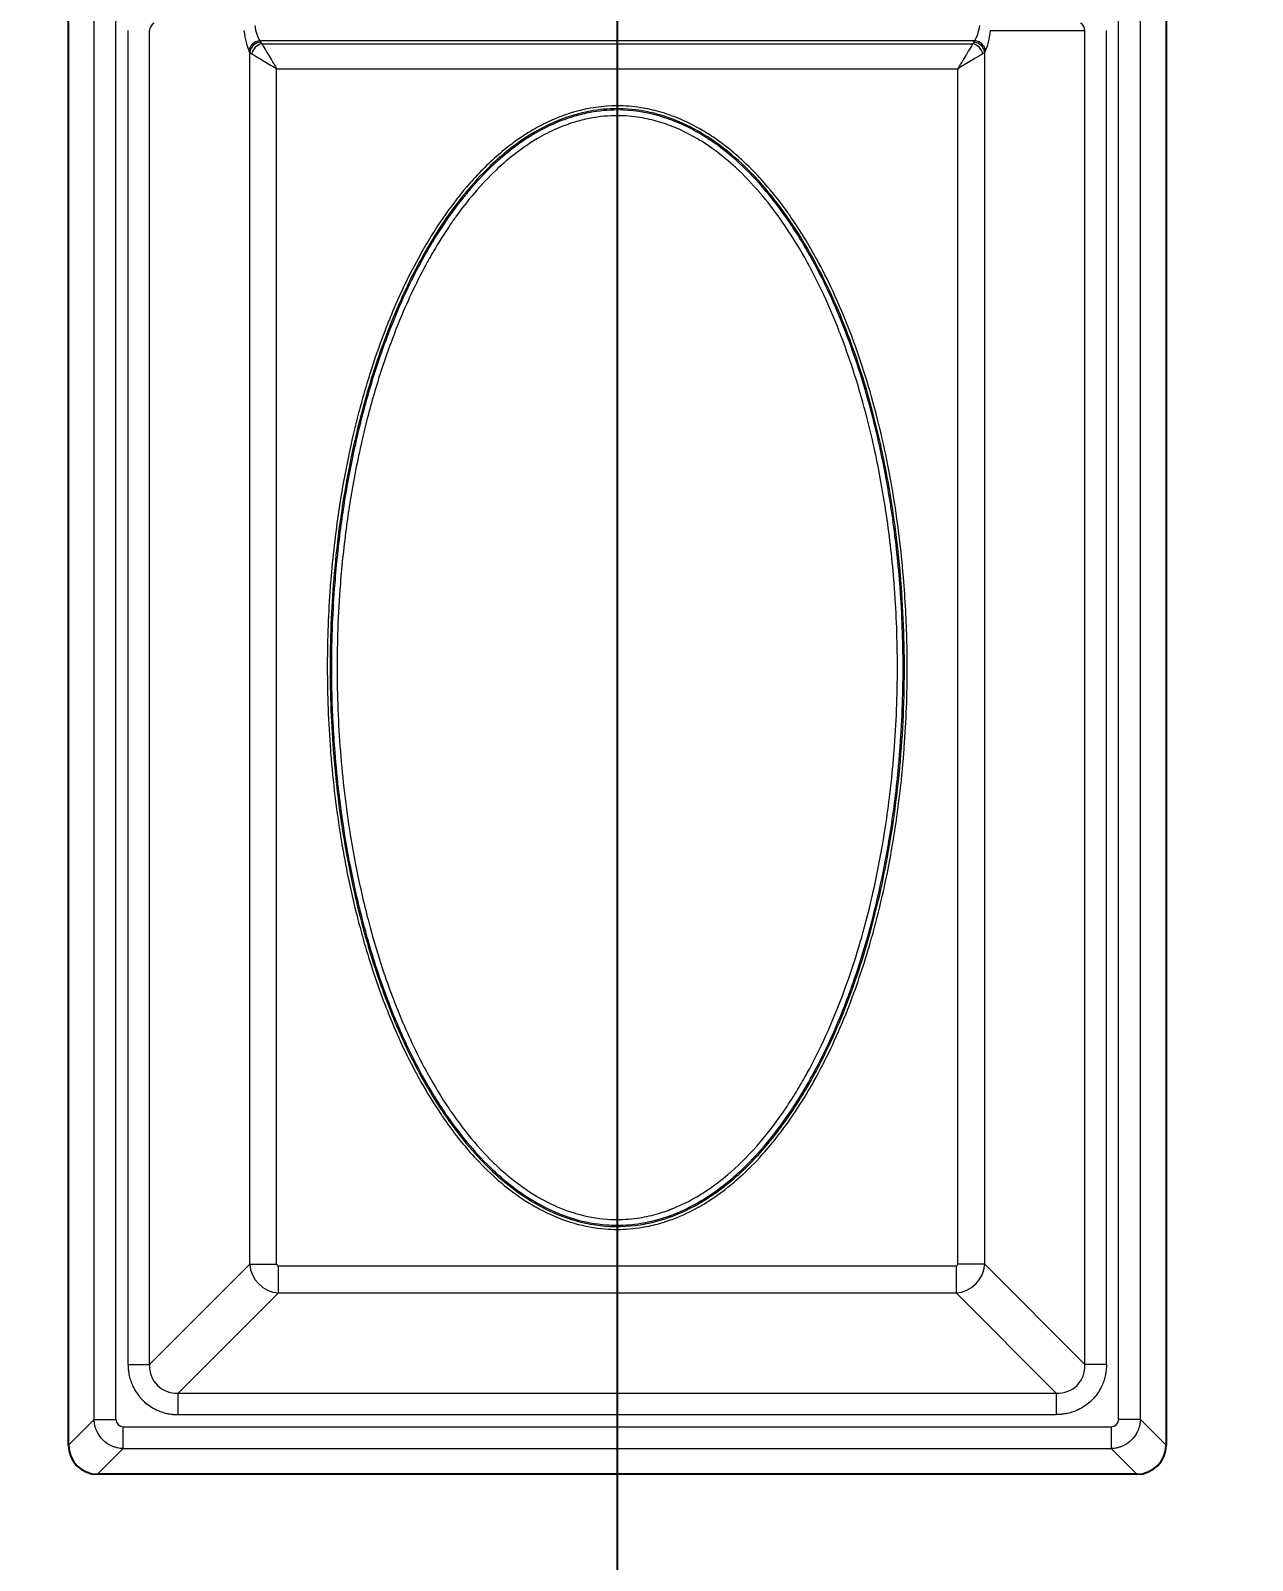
# Model space of a CAD drawing. Header units: millimetres. Extents: x 0 to 1486, y 0 to 1051.
# Drawn here: x 919.01 to 952.08, y 163.98 to 205.36 of the extents above; entities that cross this region are included whole.
import ezdxf

# ---------------------------------------------------------------- set-up
doc = ezdxf.new("R2010")
doc.units = ezdxf.units.MM
doc.header["$LTSCALE"] = 1.25
for name, color, linetype, lineweight, true_color in [('Bemaßungen(DIN)', 7, 'Continuous', 5, 0x262659), ('Sichtbare Kanten(DIN)', 7, 'Continuous', 25, 0x262659), ('Sichtbare tangentiale Kanten(DIN)', 7, 'Continuous', 15, 0x1a1a3e)]:
    doc.layers.add(name, color=color, linetype=linetype, lineweight=lineweight, true_color=true_color)
doc.styles.add('Aktuell-DINGroßer Text', font='arial.ttf')
doc.dimstyles.new('STANDARD-DIN', dxfattribs={"dimscale": 1.25, "dimtxt": 5.25, "dimasz": 2.5, "dimexe": 3.175, "dimexo": 0, "dimgap": 0.8, "dimtad": 1, "dimrnd": 1e-08, "dimtxsty": 'Aktuell-DINGroßer Text', "dimcen": 0.09, "dimdle": 10, "dimclrd": 256, "dimclre": 256, "dimclrt": 256, "dimazin": 2, "dimtfac": 0.666667, "dimtmove": 0, "dimatfit": 3, "dimfxl": 1, "dimtolj": 1, "dimlwd": 25, "dimlwe": 25, "dimarcsym": 0})

# ---------------------------------------------------------------- blocks, each defined once
blk = doc.blocks.new('*D111')
at = {"layer": 'Bemaßungen(DIN)', "color": 250, "linetype": 'Continuous', "lineweight": 25, "true_color": 0x3f3f3f, "transparency": 16777216}
for p, q in [((899.388, 220.033), (899.388, 125.271)), ((934.888, 220.033), (934.888, 125.271)), ((931.763, 129.239), (902.513, 129.239))]:
    blk.add_line(p, q, dxfattribs=at)
at = {"layer": 'Bemaßungen(DIN)', "color": 250, "linetype": 'Continuous', "true_color": 0x3f3f3f, "transparency": 16777216}
for points in [[(902.513, 129.76), (902.513, 128.719), (899.388, 129.239)], [(931.763, 129.76), (931.763, 128.719), (934.888, 129.239)]]:
    blk.add_solid(points, dxfattribs=at)
at = {"layer": 'Defpoints', "color": 0, "linetype": 'Continuous', "transparency": 16777216}
for p in [(899.388, 220.033), (934.888, 220.033), (899.388, 129.239)]:
    blk.add_point(p, dxfattribs=at)
at = {"layer": 'Bemaßungen(DIN)', "color": 179, "linetype": 'Continuous', "lineweight": 25, "true_color": 0x262659, "transparency": 16777216, "insert": (903.045, 138.127), "char_height": 6.5625, "attachment_point": 1, "style": 'Aktuell-DINGroßer Text'}
blk.add_mtext('\\A1;35,5{\\H4.375;±0,1}', dxfattribs=at)
blk = doc.blocks.new('_DotSmall')
at = {"color": 0, "linetype": 'ByBlock', "const_width": 0.5}
blk.add_lwpolyline([(-0.0625, 0, 1), (0.0625, 0, 1)], format="xyb", close=True, dxfattribs=at)
blk = doc.blocks.new('*D112')
at = {"layer": 'Bemaßungen(DIN)', "color": 250, "linetype": 'Continuous', "lineweight": 25, "true_color": 0x3f3f3f, "transparency": 16777216}
for p, q in [((934.888, 220.033), (934.888, 107.189)), ((968.388, 220.033), (968.388, 107.189)), ((938.013, 111.158), (968.388, 111.158))]:
    blk.add_line(p, q, dxfattribs=at)
at = {"layer": 'Bemaßungen(DIN)', "color": 250, "linetype": 'Continuous', "true_color": 0x3f3f3f, "transparency": 16777216}
blk.add_solid([(938.013, 111.679), (938.013, 110.637), (934.888, 111.158)], dxfattribs=at)
at = {"layer": 'Defpoints', "color": 0, "linetype": 'Continuous', "transparency": 16777216}
for p in [(934.888, 220.033), (968.388, 220.033), (968.388, 111.158)]:
    blk.add_point(p, dxfattribs=at)
at = {"layer": 'Bemaßungen(DIN)', "color": 250, "linetype": 'Continuous', "lineweight": 25, "true_color": 0x3f3f3f, "transparency": 16777216, "xscale": 3.125, "yscale": 3.125, "zscale": 3.125}
blk.add_blockref('_DotSmall', (968.388, 111.158), dxfattribs=at)
at = {"layer": 'Bemaßungen(DIN)', "color": 179, "linetype": 'Continuous', "lineweight": 25, "true_color": 0x262659, "transparency": 16777216, "insert": (937.532, 120.046), "char_height": 6.5625, "attachment_point": 1, "style": 'Aktuell-DINGroßer Text'}
blk.add_mtext('\\A1;33,5{\\H4.375;±0,1}', dxfattribs=at)

msp = doc.modelspace()

# ---------------------------------------------------------------- linework, layer by layer
at = {"layer": 'Sichtbare Kanten(DIN)'}
for p, q in [((920.038, 167.096), (920.038, 280.22)), ((949.738, 280.22), (949.738, 167.096)), ((948.95, 166.308), (920.826, 166.308))]:
    msp.add_line(p, q, dxfattribs=at)
for centre, major_axis in [((920.851, 167.12), (-0.583, -0.583)), ((948.926, 167.12), (0.583, -0.583))]:
    msp.add_ellipse(centre, major_axis=major_axis, ratio=0.970288, start_param=5.512866, end_param=7.053504, dxfattribs=at)
at = {"layer": 'Sichtbare tangentiale Kanten(DIN)'}
for p, q in [((920.732, 167.79), (920.732, 279.527)), ((921.323, 167.79), (921.323, 279.527)), ((948.454, 167.79), (948.454, 279.527)), ((949.045, 167.79), (949.045, 279.527)), ((921.651, 169.279), (921.651, 205.361)), ((922.233, 169.279), (922.233, 205.361)), ((944.989, 205.361), (947.544, 205.361)), ((947.544, 169.279), (947.544, 205.361)), ((948.126, 169.279), (948.126, 205.361)), ((925.214, 205.09), (944.562, 205.09)), ((925.236, 205.047), (925.214, 205.09)), ((925.268, 205.004), (944.508, 205.004)), ((944.541, 205.047), (944.562, 205.09)), ((924.945, 204.778), (924.923, 204.82)), ((924.945, 171.991), (924.945, 204.778)), ((944.832, 204.778), (944.853, 204.82)), ((944.832, 171.991), (944.832, 204.778)), ((925.672, 204.33), (944.104, 204.33)), ((925.672, 171.991), (925.672, 204.33)), ((944.104, 171.991), (944.104, 204.33)), ((934.888, 203.325), (934.888, 203.249)), ((934.888, 203.249), (934.888, 203.213)), ((934.888, 203.213), (934.888, 203.059)), ((922.233, 169.279), (924.945, 171.991)), ((924.945, 171.991), (925.672, 171.991)), ((925.721, 171.942), (944.056, 171.942)), ((925.721, 171.215), (925.721, 171.942)), ((944.056, 171.942), (944.056, 171.215)), ((944.832, 171.991), (944.104, 171.991)), ((947.544, 169.279), (944.832, 171.991)), ((923.009, 168.503), (925.721, 171.215)), ((925.721, 171.215), (944.056, 171.215)), ((946.767, 168.503), (944.056, 171.215)), ((921.651, 169.279), (922.233, 169.279)), ((948.126, 169.279), (947.544, 169.279)), ((923.009, 167.921), (923.009, 168.503)), ((923.009, 168.503), (946.767, 168.503)), ((946.767, 168.503), (946.767, 167.921)), ((920.038, 167.096), (920.732, 167.79)), ((920.732, 167.79), (921.323, 167.79)), ((923.009, 167.921), (946.767, 167.921)), ((949.045, 167.79), (948.454, 167.79)), ((949.738, 167.096), (949.045, 167.79)), ((921.52, 167.593), (948.257, 167.593)), ((921.52, 167.002), (921.52, 167.593)), ((948.257, 167.593), (948.257, 167.002)), ((920.826, 166.308), (921.52, 167.002)), ((921.52, 167.002), (948.257, 167.002)), ((948.95, 166.308), (948.257, 167.002))]:
    msp.add_line(p, q, dxfattribs=at)
for centre, major_axis, ratio, start_param, end_param in [((922.527, 205.361), (0.294, 0), 0.850826, 2.198862, 3.141444), ((925.054, 205.895), (-0.001, 1.197), 0.249407, 2.033422, 2.685728), ((925.346, 205.898), (0, 0.9), 0.332438, 2.027023, 2.68632), ((944.431, 205.898), (0, 0.9), 0.332438, 3.596865, 4.256163), ((944.723, 205.895), (0.001, 1.197), 0.249407, 3.597457, 4.249764), ((947.25, 205.361), (-0.294, 0), 0.850826, 3.141742, 4.084323), ((925.214, 204.82), (-0.267, -0.136), 0.876427, 4.292601, 5.756816), ((925.236, 204.778), (-0.267, -0.136), 0.876427, 4.292601, 5.756816), ((925.268, 204.734), (-0.212, -0.212), 0.822157, 4.024283, 5.400495), ((925.761, 205.099), (-0.539, 0), 0.439726, 0.219686, 0.413587), ((944.015, 205.099), (0.539, 0), 0.439726, 5.869599, 6.063499), ((944.508, 204.734), (0.212, -0.212), 0.822157, 0.88269, 2.258902), ((944.541, 204.778), (0.267, -0.136), 0.876427, 0.526369, 1.990584), ((944.562, 204.82), (0.267, -0.136), 0.876427, 0.526369, 1.990584), ((925.726, 204.831), (-0.803, 0), 0.281851, 0.234549, 0.438861), ((944.051, 204.831), (0.803, 0), 0.281851, 5.844325, 6.048636), ((925.724, 171.994), (0.566, -0.566), 0.950188, 3.956104, 5.468674), ((925.724, 171.994), (0.0375, 0.0375), 0.943242, 2.385308, 3.897877), ((944.053, 171.994), (-0.566, -0.566), 0.950188, 0.814511, 2.327081), ((944.053, 171.994), (-0.0375, 0.0375), 0.943242, 2.385308, 3.897877), ((923.093, 169.363), (0.65, 0.65), 0.870843, 2.385491, 3.897694), ((946.683, 169.363), (-0.65, 0.65), 0.870843, 2.385491, 3.897694), ((921.526, 167.796), (-0.146, -0.146), 0.970883, 5.512439, 7.053932), ((948.251, 167.796), (-0.146, 0.146), 0.970883, 2.370846, 3.912339)]:
    msp.add_ellipse(centre, major_axis=major_axis, ratio=ratio, start_param=start_param, end_param=end_param, dxfattribs=at)
for points, knots in [([(925.268, 205.004), (925.274, 204.995), (925.279, 204.985), (925.285, 204.975), (925.292, 204.965), (925.298, 204.954), (925.305, 204.943), (925.316, 204.924), (925.328, 204.904), (925.341, 204.883), (925.343, 204.879), (925.346, 204.874), (925.348, 204.87), (925.374, 204.827), (925.402, 204.781), (925.431, 204.732), (925.437, 204.723), (925.443, 204.713), (925.449, 204.703), (925.484, 204.644), (925.521, 204.583), (925.558, 204.52), (925.577, 204.489), (925.596, 204.457), (925.615, 204.426), (925.625, 204.41), (925.634, 204.394), (925.644, 204.378), (925.653, 204.362), (925.663, 204.346), (925.672, 204.33)], [0, 0, 0, 0, 0.0583903, 0.0583903, 0.0583903, 0.1166231, 0.1166231, 0.1166231, 0.213731, 0.213731, 0.213731, 0.233069, 0.233069, 0.233069, 0.4274621, 0.4274621, 0.4274621, 0.4661163, 0.4661163, 0.4661163, 0.6989275, 0.6989275, 0.6989275, 0.8156207, 0.8156207, 0.8156207, 0.8739806, 0.8739806, 0.8739806, 0.9322842, 0.9322842, 0.9322842, 0.9322842]), ([(944.508, 205.004), (944.503, 204.995), (944.497, 204.985), (944.491, 204.975), (944.485, 204.965), (944.478, 204.954), (944.472, 204.943), (944.461, 204.924), (944.449, 204.904), (944.436, 204.883), (944.433, 204.879), (944.431, 204.874), (944.428, 204.87), (944.403, 204.827), (944.375, 204.781), (944.345, 204.732), (944.34, 204.723), (944.334, 204.713), (944.328, 204.703), (944.292, 204.644), (944.256, 204.583), (944.218, 204.52), (944.199, 204.489), (944.18, 204.457), (944.161, 204.426), (944.152, 204.41), (944.142, 204.394), (944.133, 204.378), (944.123, 204.362), (944.114, 204.346), (944.104, 204.33)], [0, 0, 0, 0, 0.0583903, 0.0583903, 0.0583903, 0.1166231, 0.1166231, 0.1166231, 0.2137311, 0.2137311, 0.2137311, 0.233069, 0.233069, 0.233069, 0.4274621, 0.4274621, 0.4274621, 0.4661163, 0.4661163, 0.4661163, 0.6989275, 0.6989275, 0.6989275, 0.8156207, 0.8156207, 0.8156207, 0.8739806, 0.8739806, 0.8739806, 0.9322842, 0.9322842, 0.9322842, 0.9322842]), ([(924.999, 204.734), (925.008, 204.729), (925.017, 204.723), (925.028, 204.717), (925.038, 204.711), (925.049, 204.705), (925.06, 204.698), (925.079, 204.687), (925.099, 204.675), (925.12, 204.662), (925.124, 204.66), (925.128, 204.657), (925.132, 204.654), (925.175, 204.629), (925.222, 204.601), (925.27, 204.572), (925.28, 204.566), (925.29, 204.56), (925.299, 204.554), (925.358, 204.519), (925.42, 204.482), (925.482, 204.444), (925.514, 204.425), (925.545, 204.407), (925.577, 204.387), (925.593, 204.378), (925.609, 204.368), (925.625, 204.359), (925.64, 204.349), (925.656, 204.34), (925.672, 204.33)], [0, 0, 0, 0, 0.0583903, 0.0583903, 0.0583903, 0.1166231, 0.1166231, 0.1166231, 0.213731, 0.213731, 0.213731, 0.233069, 0.233069, 0.233069, 0.4274621, 0.4274621, 0.4274621, 0.4661163, 0.4661163, 0.4661163, 0.6989275, 0.6989275, 0.6989275, 0.8156207, 0.8156207, 0.8156207, 0.8739806, 0.8739806, 0.8739806, 0.9322842, 0.9322842, 0.9322842, 0.9322842]), ([(944.778, 204.734), (944.769, 204.729), (944.759, 204.723), (944.749, 204.717), (944.739, 204.711), (944.728, 204.705), (944.717, 204.698), (944.698, 204.687), (944.678, 204.675), (944.657, 204.662), (944.653, 204.66), (944.648, 204.657), (944.644, 204.654), (944.601, 204.629), (944.555, 204.601), (944.506, 204.572), (944.497, 204.566), (944.487, 204.56), (944.477, 204.554), (944.418, 204.519), (944.357, 204.482), (944.294, 204.444), (944.263, 204.425), (944.231, 204.407), (944.2, 204.387), (944.184, 204.378), (944.168, 204.368), (944.152, 204.359), (944.136, 204.349), (944.12, 204.34), (944.104, 204.33)], [0, 0, 0, 0, 0.0583903, 0.0583903, 0.0583903, 0.1166231, 0.1166231, 0.1166231, 0.2137311, 0.2137311, 0.2137311, 0.233069, 0.233069, 0.233069, 0.4274621, 0.4274621, 0.4274621, 0.4661163, 0.4661163, 0.4661163, 0.6989275, 0.6989275, 0.6989275, 0.8156207, 0.8156207, 0.8156207, 0.8739806, 0.8739806, 0.8739806, 0.9322842, 0.9322842, 0.9322842, 0.9322842]), ([(934.888, 203.325), (935.101, 203.325), (935.315, 203.308), (935.525, 203.275), (935.697, 203.248), (935.867, 203.211), (936.034, 203.164), (936.21, 203.114), (936.382, 203.054), (936.551, 202.984), (936.74, 202.905), (936.923, 202.815), (937.101, 202.715), (937.233, 202.64), (937.363, 202.56), (937.489, 202.475), (937.683, 202.343), (937.87, 202.2), (938.049, 202.049), (938.141, 201.971), (938.23, 201.891), (938.317, 201.81), (938.512, 201.627), (938.698, 201.435), (938.874, 201.234), (939.098, 200.98), (939.307, 200.714), (939.503, 200.438), (939.531, 200.398), (939.559, 200.358), (939.587, 200.318), (939.807, 200), (940.011, 199.671), (940.2, 199.334), (940.225, 199.29), (940.25, 199.246), (940.274, 199.202), (940.435, 198.907), (940.586, 198.606), (940.728, 198.301), (940.891, 197.948), (941.042, 197.59), (941.181, 197.227), (941.456, 196.512), (941.687, 195.78), (941.881, 195.04), (941.883, 195.034), (941.884, 195.028), (941.886, 195.022), (942.082, 194.273), (942.24, 193.515), (942.365, 192.751), (942.432, 192.346), (942.489, 191.939), (942.537, 191.531), (942.579, 191.171), (942.615, 190.809), (942.643, 190.447), (942.689, 189.868), (942.718, 189.287), (942.729, 188.706), (942.733, 188.513), (942.735, 188.321), (942.735, 188.129), (942.735, 187.408), (942.709, 186.688), (942.656, 185.97), (942.652, 185.917), (942.648, 185.863), (942.644, 185.81), (942.582, 185.039), (942.49, 184.27), (942.365, 183.506), (942.364, 183.498), (942.363, 183.49), (942.361, 183.483), (942.237, 182.727), (942.08, 181.976), (941.886, 181.236), (941.837, 181.049), (941.786, 180.863), (941.733, 180.678), (941.571, 180.12), (941.388, 179.568), (941.179, 179.026), (941.144, 178.933), (941.107, 178.84), (941.07, 178.747), (940.818, 178.122), (940.531, 177.511), (940.201, 176.923), (940.156, 176.845), (940.111, 176.767), (940.066, 176.689), (939.915, 176.434), (939.756, 176.183), (939.587, 175.939), (939.489, 175.798), (939.387, 175.658), (939.283, 175.522), (939.152, 175.351), (939.016, 175.185), (938.874, 175.023), (938.689, 174.813), (938.495, 174.611), (938.289, 174.421), (938.211, 174.349), (938.131, 174.278), (938.049, 174.209), (937.829, 174.023), (937.597, 173.85), (937.354, 173.695), (937.271, 173.642), (937.186, 173.591), (937.101, 173.543), (936.882, 173.419), (936.654, 173.311), (936.419, 173.221), (936.293, 173.173), (936.164, 173.13), (936.034, 173.093), (935.879, 173.049), (935.721, 173.014), (935.563, 172.988), (935.34, 172.951), (935.114, 172.932), (934.888, 172.932), (934.777, 172.932), (934.666, 172.937), (934.555, 172.946), (934.281, 172.968), (934.008, 173.018), (933.743, 173.093), (933.738, 173.094), (933.734, 173.096), (933.729, 173.097), (933.437, 173.18), (933.154, 173.294), (932.883, 173.431), (932.813, 173.467), (932.744, 173.504), (932.676, 173.543), (932.444, 173.674), (932.221, 173.822), (932.009, 173.983), (931.913, 174.056), (931.819, 174.131), (931.727, 174.209), (931.492, 174.408), (931.27, 174.623), (931.06, 174.848), (931.007, 174.906), (930.954, 174.964), (930.902, 175.023), (930.647, 175.314), (930.41, 175.621), (930.19, 175.939), (930.17, 175.968), (930.15, 175.997), (930.131, 176.026), (929.933, 176.317), (929.748, 176.617), (929.576, 176.923), (929.52, 177.022), (929.466, 177.121), (929.413, 177.221), (929.138, 177.739), (928.895, 178.273), (928.679, 178.818), (928.651, 178.887), (928.624, 178.956), (928.597, 179.026), (928.389, 179.568), (928.205, 180.12), (928.044, 180.678), (927.99, 180.863), (927.939, 181.049), (927.89, 181.236), (927.723, 181.875), (927.583, 182.521), (927.468, 183.172), (927.448, 183.283), (927.429, 183.395), (927.411, 183.506), (927.286, 184.27), (927.194, 185.039), (927.133, 185.81), (927.131, 185.838), (927.128, 185.867), (927.126, 185.895), (927.07, 186.638), (927.042, 187.383), (927.042, 188.129), (927.042, 188.2), (927.042, 188.27), (927.042, 188.341), (927.047, 189.044), (927.077, 189.747), (927.133, 190.447), (927.143, 190.578), (927.154, 190.708), (927.167, 190.838), (927.226, 191.478), (927.307, 192.117), (927.411, 192.751), (927.471, 193.114), (927.538, 193.477), (927.613, 193.837), (927.696, 194.234), (927.788, 194.629), (927.89, 195.022), (928.002, 195.448), (928.126, 195.872), (928.263, 196.291), (928.366, 196.607), (928.478, 196.921), (928.597, 197.231), (928.652, 197.373), (928.708, 197.514), (928.766, 197.654), (928.997, 198.214), (929.257, 198.761), (929.552, 199.29), (929.56, 199.305), (929.568, 199.319), (929.576, 199.334), (929.766, 199.671), (929.969, 200), (930.19, 200.318), (930.199, 200.332), (930.209, 200.346), (930.219, 200.36), (930.431, 200.663), (930.658, 200.956), (930.902, 201.234), (931.031, 201.38), (931.164, 201.522), (931.303, 201.659), (931.439, 201.794), (931.581, 201.924), (931.727, 202.049), (931.859, 202.161), (931.996, 202.268), (932.136, 202.369), (932.31, 202.494), (932.49, 202.61), (932.675, 202.715), (932.825, 202.799), (932.98, 202.877), (933.137, 202.946), (933.334, 203.032), (933.536, 203.105), (933.743, 203.164), (934.115, 203.269), (934.502, 203.325), (934.888, 203.325)], [0, 0, 0, 0, 0.639708, 0.639708, 0.639708, 1.160348, 1.160348, 1.160348, 1.708499, 1.708499, 1.708499, 2.321068, 2.321068, 2.321068, 2.777127, 2.777127, 2.777127, 3.481707, 3.481707, 3.481707, 3.840961, 3.840961, 3.840961, 4.642216, 4.642216, 4.642216, 5.656868, 5.656868, 5.656868, 5.802986, 5.802986, 5.802986, 6.963587, 6.963587, 6.963587, 7.114552, 7.114552, 7.114552, 8.124051, 8.124051, 8.124051, 9.289556, 9.289556, 9.289556, 11.587453, 11.587453, 11.587453, 11.605982, 11.605982, 11.605982, 13.927144, 13.927144, 13.927144, 15.159529, 15.159529, 15.159529, 16.248341, 16.248341, 16.248341, 17.992352, 17.992352, 17.992352, 18.569576, 18.569576, 18.569576, 20.730291, 20.730291, 20.730291, 20.890769, 20.890769, 20.890769, 23.211965, 23.211965, 23.211965, 23.235727, 23.235727, 23.235727, 25.53318, 25.53318, 25.53318, 26.112017, 26.112017, 26.112017, 27.854377, 27.854377, 27.854377, 28.153739, 28.153739, 28.153739, 30.175566, 30.175566, 30.175566, 30.445968, 30.445968, 30.445968, 31.33622, 31.33622, 31.33622, 31.85246, 31.85246, 31.85246, 32.496894, 32.496894, 32.496894, 33.336993, 33.336993, 33.336993, 33.657412, 33.657412, 33.657412, 34.522413, 34.522413, 34.522413, 34.818036, 34.818036, 34.818036, 35.57249, 35.57249, 35.57249, 35.978641, 35.978641, 35.978641, 36.46173, 36.46173, 36.46173, 37.139135, 37.139135, 37.139135, 37.472442, 37.472442, 37.472442, 38.299742, 38.299742, 38.299742, 38.313597, 38.313597, 38.313597, 39.224503, 39.224503, 39.224503, 39.460285, 39.460285, 39.460285, 40.259784, 40.259784, 40.259784, 40.620853, 40.620853, 40.620853, 41.545701, 41.545701, 41.545701, 41.781511, 41.781511, 41.781511, 42.942132, 42.942132, 42.942132, 43.047049, 43.047049, 43.047049, 44.102719, 44.102719, 44.102719, 44.442229, 44.442229, 44.442229, 46.200033, 46.200033, 46.200033, 46.423921, 46.423921, 46.423921, 48.166433, 48.166433, 48.166433, 48.745108, 48.745108, 48.745108, 50.727284, 50.727284, 50.727284, 51.066318, 51.066318, 51.066318, 53.387519, 53.387519, 53.387519, 53.473034, 53.473034, 53.473034, 55.708716, 55.708716, 55.708716, 55.921312, 55.921312, 55.921312, 58.029915, 58.029915, 58.029915, 58.421576, 58.421576, 58.421576, 60.351166, 60.351166, 60.351166, 61.455449, 61.455449, 61.455449, 62.672368, 62.672368, 62.672368, 63.995258, 63.995258, 63.995258, 64.993535, 64.993535, 64.993535, 65.448701, 65.448701, 65.448701, 67.264643, 67.264643, 67.264643, 67.314699, 67.314699, 67.314699, 68.475297, 68.475297, 68.475297, 68.525889, 68.525889, 68.525889, 69.636002, 69.636002, 69.636002, 70.220476, 70.220476, 70.220476, 70.796631, 70.796631, 70.796631, 71.316647, 71.316647, 71.316647, 71.957253, 71.957253, 71.957253, 72.473802, 72.473802, 72.473802, 73.117889, 73.117889, 73.117889, 74.278288, 74.278288, 74.278288, 74.278288]), ([(934.888, 203.249), (935.15, 203.249), (935.709, 203.193), (936.583, 202.923), (937.462, 202.439), (938.311, 201.748), (939.071, 200.92), (939.702, 200.037), (940.435, 198.801), (941.172, 197.157), (941.797, 195.172), (942.215, 193.286), (942.529, 191.196), (942.695, 188.752), (942.622, 185.897), (942.282, 183.2), (941.724, 180.794), (941.007, 178.683), (940.164, 176.92), (939.206, 175.491), (938.301, 174.488), (937.369, 173.754), (936.48, 173.295), (935.547, 173.027), (934.565, 172.973), (933.644, 173.173), (932.89, 173.496), (932.26, 173.875), (931.658, 174.351), (931.054, 174.946), (930.485, 175.635), (929.944, 176.429), (929.339, 177.483), (928.695, 178.899), (928.056, 180.789), (927.505, 183.145), (927.174, 185.714), (927.085, 188.367), (927.213, 190.938), (927.59, 193.59), (928.182, 195.915), (928.883, 197.801), (929.494, 199.068), (930.11, 200.087), (930.683, 200.882), (931.408, 201.694), (932.233, 202.387), (933.183, 202.92), (934.051, 203.193), (934.641, 203.249), (934.888, 203.249)], [0, 0, 0, 0, 0.801473, 1.708499, 2.777127, 3.840961, 5.018658, 6.172353, 7.114552, 9.351003, 11.587453, 13.373491, 15.159529, 17.94491, 20.730291, 23.740723, 26.112017, 28.153739, 30.445968, 31.987116, 33.336993, 34.522413, 35.57249, 36.368743, 37.472442, 38.554664, 39.224503, 39.965544, 40.78815, 41.545701, 42.532728, 43.487478, 44.442229, 46.200033, 48.166433, 50.445565, 53.473034, 55.947305, 58.421576, 61.208417, 63.995258, 65.629951, 67.264643, 68.228999, 69.222094, 70.220476, 71.519846, 72.473802, 73.523577, 74.278288, 74.278288, 74.278288, 74.278288]), ([(934.888, 203.213), (935.281, 203.213), (935.674, 203.152), (936.05, 203.042), (936.22, 202.992), (936.387, 202.931), (936.55, 202.862), (936.746, 202.778), (936.937, 202.681), (937.121, 202.574), (937.236, 202.506), (937.349, 202.434), (937.459, 202.359), (937.669, 202.215), (937.87, 202.057), (938.061, 201.89), (938.103, 201.853), (938.146, 201.815), (938.187, 201.777), (938.43, 201.554), (938.658, 201.316), (938.871, 201.066), (938.932, 200.995), (938.992, 200.923), (939.051, 200.85), (939.233, 200.623), (939.404, 200.389), (939.566, 200.149), (939.616, 200.075), (939.665, 200), (939.714, 199.925), (939.872, 199.678), (940.022, 199.425), (940.164, 199.168), (940.171, 199.155), (940.178, 199.142), (940.186, 199.128), (940.341, 198.844), (940.486, 198.554), (940.622, 198.261), (940.786, 197.909), (940.936, 197.552), (941.075, 197.19), (941.088, 197.156), (941.101, 197.121), (941.114, 197.086), (941.238, 196.759), (941.352, 196.429), (941.458, 196.096), (941.583, 195.703), (941.697, 195.306), (941.8, 194.907), (941.86, 194.673), (941.916, 194.438), (941.969, 194.202), (942.083, 193.695), (942.181, 193.185), (942.264, 192.672), (942.285, 192.54), (942.306, 192.408), (942.325, 192.275), (942.416, 191.655), (942.485, 191.032), (942.534, 190.407), (942.589, 189.702), (942.618, 188.994), (942.622, 188.287), (942.622, 188.234), (942.622, 188.181), (942.622, 188.129), (942.622, 187.368), (942.593, 186.608), (942.534, 185.85), (942.521, 185.685), (942.506, 185.519), (942.491, 185.353), (942.434, 184.762), (942.359, 184.172), (942.264, 183.585), (942.203, 183.205), (942.133, 182.825), (942.054, 182.448), (941.978, 182.08), (941.893, 181.714), (941.8, 181.35), (941.638, 180.722), (941.45, 180.099), (941.231, 179.488), (941.193, 179.382), (941.154, 179.276), (941.114, 179.171), (941.01, 178.895), (940.899, 178.621), (940.781, 178.349), (940.596, 177.925), (940.394, 177.507), (940.17, 177.101), (940.168, 177.097), (940.166, 177.093), (940.164, 177.089), (940.028, 176.842), (939.885, 176.6), (939.733, 176.362), (939.678, 176.277), (939.623, 176.192), (939.566, 176.109), (939.402, 175.866), (939.228, 175.629), (939.044, 175.399), (938.987, 175.329), (938.929, 175.26), (938.871, 175.191), (938.664, 174.949), (938.444, 174.718), (938.21, 174.501), (938.161, 174.456), (938.111, 174.411), (938.061, 174.367), (937.866, 174.197), (937.662, 174.038), (937.448, 173.892), (937.341, 173.819), (937.232, 173.75), (937.121, 173.684), (937.027, 173.63), (936.932, 173.578), (936.836, 173.529), (936.63, 173.425), (936.418, 173.335), (936.199, 173.262), (936.15, 173.245), (936.1, 173.23), (936.05, 173.215), (935.878, 173.164), (935.703, 173.124), (935.526, 173.096), (935.315, 173.062), (935.102, 173.045), (934.888, 173.045), (934.79, 173.045), (934.691, 173.048), (934.593, 173.056), (934.299, 173.078), (934.008, 173.132), (933.726, 173.215), (933.71, 173.22), (933.693, 173.225), (933.677, 173.23), (933.339, 173.334), (933.015, 173.479), (932.71, 173.653), (932.692, 173.663), (932.674, 173.674), (932.656, 173.684), (932.455, 173.802), (932.263, 173.932), (932.078, 174.072), (931.954, 174.166), (931.833, 174.265), (931.716, 174.367), (931.648, 174.426), (931.582, 174.487), (931.516, 174.548), (931.301, 174.751), (931.098, 174.966), (930.907, 175.19), (930.676, 175.46), (930.462, 175.742), (930.262, 176.033), (930.245, 176.058), (930.227, 176.083), (930.21, 176.109), (930.101, 176.27), (929.996, 176.435), (929.894, 176.602), (929.797, 176.762), (929.703, 176.925), (929.613, 177.089), (929.51, 177.275), (929.412, 177.463), (929.318, 177.653), (929.129, 178.036), (928.957, 178.426), (928.798, 178.821), (928.752, 178.937), (928.706, 179.054), (928.662, 179.171), (928.464, 179.696), (928.289, 180.229), (928.135, 180.768), (928.08, 180.961), (928.027, 181.155), (927.977, 181.35), (927.856, 181.819), (927.75, 182.292), (927.658, 182.767), (927.605, 183.039), (927.556, 183.312), (927.512, 183.585), (927.391, 184.336), (927.302, 185.092), (927.242, 185.85), (927.222, 186.106), (927.206, 186.363), (927.193, 186.619), (927.167, 187.122), (927.154, 187.625), (927.154, 188.129), (927.154, 188.522), (927.162, 188.916), (927.178, 189.31), (927.192, 189.676), (927.214, 190.042), (927.243, 190.407), (927.284, 190.937), (927.34, 191.465), (927.411, 191.991), (927.442, 192.219), (927.476, 192.446), (927.512, 192.672), (927.592, 193.163), (927.685, 193.651), (927.792, 194.136), (927.85, 194.394), (927.911, 194.651), (927.977, 194.907), (928.092, 195.355), (928.221, 195.8), (928.365, 196.24), (928.457, 196.524), (928.556, 196.806), (928.662, 197.086), (928.693, 197.169), (928.725, 197.251), (928.758, 197.334), (928.9, 197.694), (929.053, 198.051), (929.22, 198.402), (929.344, 198.661), (929.474, 198.917), (929.613, 199.168), (929.669, 199.27), (929.726, 199.371), (929.785, 199.472), (929.914, 199.692), (930.049, 199.909), (930.192, 200.122), (930.198, 200.131), (930.204, 200.14), (930.21, 200.149), (930.347, 200.352), (930.491, 200.551), (930.643, 200.745), (930.728, 200.854), (930.815, 200.961), (930.905, 201.067), (931.094, 201.287), (931.293, 201.498), (931.504, 201.698), (931.574, 201.763), (931.644, 201.828), (931.716, 201.89), (931.899, 202.051), (932.091, 202.202), (932.292, 202.341), (932.41, 202.423), (932.531, 202.501), (932.655, 202.574), (932.825, 202.673), (933, 202.763), (933.18, 202.842), (933.357, 202.92), (933.54, 202.987), (933.726, 203.042), (933.867, 203.083), (934.01, 203.118), (934.154, 203.144), (934.396, 203.189), (934.642, 203.213), (934.888, 203.213)], [0, 0, 0, 0, 1.13436, 1.13436, 1.13436, 1.648132, 1.648132, 1.648132, 2.268893, 2.268893, 2.268893, 2.658644, 2.658644, 2.658644, 3.403508, 3.403508, 3.403508, 3.570243, 3.570243, 3.570243, 4.538009, 4.538009, 4.538009, 4.814995, 4.814995, 4.814995, 5.672522, 5.672522, 5.672522, 5.936787, 5.936787, 5.936787, 6.807049, 6.807049, 6.807049, 6.85221, 6.85221, 6.85221, 7.813767, 7.813767, 7.813767, 8.965202, 8.965202, 8.965202, 9.076064, 9.076064, 9.076064, 10.116636, 10.116636, 10.116636, 11.345066, 11.345066, 11.345066, 12.065149, 12.065149, 12.065149, 13.614093, 13.614093, 13.614093, 14.013663, 14.013663, 14.013663, 15.88308, 15.88308, 15.88308, 17.995019, 17.995019, 17.995019, 18.152131, 18.152131, 18.152131, 20.421151, 20.421151, 20.421151, 20.917399, 20.917399, 20.917399, 22.690238, 22.690238, 22.690238, 23.83978, 23.83978, 23.83978, 24.959232, 24.959232, 24.959232, 26.893631, 26.893631, 26.893631, 27.228211, 27.228211, 27.228211, 28.107348, 28.107348, 28.107348, 29.483886, 29.483886, 29.483886, 29.497213, 29.497213, 29.497213, 30.332062, 30.332062, 30.332062, 30.631736, 30.631736, 30.631736, 31.500075, 31.500075, 31.500075, 31.766262, 31.766262, 31.766262, 32.704434, 32.704434, 32.704434, 32.900755, 32.900755, 32.900755, 33.658217, 33.658217, 33.658217, 34.035302, 34.035302, 34.035302, 34.350766, 34.350766, 34.350766, 35.019428, 35.019428, 35.019428, 35.169775, 35.169775, 35.169775, 35.688089, 35.688089, 35.688089, 36.304253, 36.304253, 36.304253, 36.588432, 36.588432, 36.588432, 37.438768, 37.438768, 37.438768, 37.488776, 37.488776, 37.488776, 38.512582, 38.512582, 38.512582, 38.573276, 38.573276, 38.573276, 39.250927, 39.250927, 39.250927, 39.707763, 39.707763, 39.707763, 39.971507, 39.971507, 39.971507, 40.840853, 40.840853, 40.840853, 41.886498, 41.886498, 41.886498, 41.976802, 41.976802, 41.976802, 42.555048, 42.555048, 42.555048, 43.111289, 43.111289, 43.111289, 43.74126, 43.74126, 43.74126, 45.007841, 45.007841, 45.007841, 45.380295, 45.380295, 45.380295, 47.050279, 47.050279, 47.050279, 47.649332, 47.649332, 47.649332, 49.092716, 49.092716, 49.092716, 49.918292, 49.918292, 49.918292, 52.18734, 52.18734, 52.18734, 52.954306, 52.954306, 52.954306, 54.456398, 54.456398, 54.456398, 55.632024, 55.632024, 55.632024, 56.72542, 56.72542, 56.72542, 58.309742, 58.309742, 58.309742, 58.994445, 58.994445, 58.994445, 60.475949, 60.475949, 60.475949, 61.263459, 61.263459, 61.263459, 62.642156, 62.642156, 62.642156, 63.532468, 63.532468, 63.532468, 63.795658, 63.795658, 63.795658, 64.94916, 64.94916, 64.94916, 65.801482, 65.801482, 65.801482, 66.146102, 66.146102, 66.146102, 66.904062, 66.904062, 66.904062, 66.935983, 66.935983, 66.935983, 67.662022, 67.662022, 67.662022, 68.070543, 68.070543, 68.070543, 68.924954, 68.924954, 68.924954, 69.205049, 69.205049, 69.205049, 69.919449, 69.919449, 69.919449, 70.33964, 70.33964, 70.33964, 70.911285, 70.911285, 70.911285, 71.474241, 71.474241, 71.474241, 71.898749, 71.898749, 71.898749, 72.608523, 72.608523, 72.608523, 72.608523]), ([(934.888, 203.059), (935.095, 203.059), (935.302, 203.042), (935.506, 203.009), (935.675, 202.982), (935.843, 202.944), (936.007, 202.895), (936.171, 202.847), (936.332, 202.788), (936.49, 202.721), (936.68, 202.64), (936.865, 202.546), (937.044, 202.441), (937.156, 202.376), (937.265, 202.306), (937.372, 202.233), (937.577, 202.092), (937.773, 201.938), (937.96, 201.775), (938.002, 201.738), (938.043, 201.701), (938.084, 201.664), (938.318, 201.449), (938.538, 201.219), (938.745, 200.978), (938.748, 200.975), (938.751, 200.971), (938.755, 200.967), (938.949, 200.74), (939.132, 200.502), (939.305, 200.258), (939.35, 200.193), (939.395, 200.129), (939.439, 200.063), (939.651, 199.75), (939.847, 199.426), (940.03, 199.095), (940.037, 199.081), (940.044, 199.068), (940.051, 199.055), (940.18, 198.82), (940.301, 198.581), (940.416, 198.339), (940.573, 198.01), (940.718, 197.676), (940.853, 197.337), (940.893, 197.236), (940.932, 197.134), (940.971, 197.032), (941.094, 196.708), (941.207, 196.38), (941.312, 196.049), (941.437, 195.659), (941.549, 195.265), (941.651, 194.869), (941.701, 194.676), (941.748, 194.483), (941.792, 194.29), (941.918, 193.746), (942.024, 193.198), (942.113, 192.648), (942.134, 192.516), (942.154, 192.385), (942.174, 192.253), (942.264, 191.636), (942.333, 191.017), (942.381, 190.396), (942.436, 189.694), (942.465, 188.99), (942.469, 188.286), (942.469, 188.233), (942.469, 188.181), (942.469, 188.129), (942.469, 187.372), (942.44, 186.616), (942.381, 185.862), (942.369, 185.702), (942.355, 185.542), (942.34, 185.382), (942.283, 184.789), (942.208, 184.198), (942.113, 183.609), (942.052, 183.231), (941.982, 182.854), (941.904, 182.479), (941.828, 182.114), (941.744, 181.75), (941.651, 181.389), (941.463, 180.656), (941.238, 179.933), (940.971, 179.225), (940.704, 178.517), (940.394, 177.825), (940.03, 177.163), (939.948, 177.015), (939.864, 176.868), (939.777, 176.723), (939.669, 176.544), (939.557, 176.368), (939.439, 176.194), (939.277, 175.955), (939.106, 175.721), (938.924, 175.496), (938.869, 175.426), (938.812, 175.358), (938.754, 175.291), (938.508, 175.003), (938.244, 174.731), (937.96, 174.482), (937.934, 174.46), (937.908, 174.438), (937.883, 174.416), (937.716, 174.275), (937.542, 174.141), (937.362, 174.018), (937.258, 173.947), (937.152, 173.88), (937.043, 173.816), (936.841, 173.698), (936.631, 173.593), (936.415, 173.505), (936.281, 173.451), (936.145, 173.403), (936.007, 173.362), (935.841, 173.313), (935.672, 173.274), (935.502, 173.247), (935.299, 173.214), (935.094, 173.198), (934.888, 173.198), (934.798, 173.198), (934.709, 173.201), (934.619, 173.207), (934.332, 173.227), (934.046, 173.28), (933.77, 173.362), (933.754, 173.367), (933.738, 173.371), (933.722, 173.376), (933.474, 173.453), (933.233, 173.552), (933.002, 173.669), (932.911, 173.716), (932.821, 173.765), (932.733, 173.816), (932.538, 173.931), (932.351, 174.057), (932.171, 174.194), (932.049, 174.286), (931.931, 174.382), (931.817, 174.482), (931.567, 174.701), (931.333, 174.937), (931.114, 175.185), (931.083, 175.22), (931.052, 175.255), (931.022, 175.291), (930.796, 175.555), (930.585, 175.833), (930.388, 176.12), (930.371, 176.145), (930.354, 176.169), (930.337, 176.194), (930.125, 176.508), (929.929, 176.831), (929.747, 177.163), (929.694, 177.258), (929.643, 177.354), (929.592, 177.451), (929.351, 177.915), (929.135, 178.392), (928.94, 178.878), (928.894, 178.993), (928.849, 179.109), (928.805, 179.225), (928.574, 179.838), (928.375, 180.462), (928.203, 181.094), (928.177, 181.192), (928.151, 181.29), (928.125, 181.389), (928.005, 181.855), (927.9, 182.324), (927.808, 182.797), (927.755, 183.067), (927.707, 183.338), (927.663, 183.609), (927.543, 184.356), (927.454, 185.108), (927.395, 185.862), (927.336, 186.616), (927.307, 187.372), (927.307, 188.129), (927.307, 188.476), (927.313, 188.824), (927.326, 189.172), (927.34, 189.58), (927.363, 189.988), (927.395, 190.395), (927.436, 190.922), (927.492, 191.447), (927.563, 191.971), (927.594, 192.197), (927.627, 192.423), (927.664, 192.648), (927.751, 193.189), (927.855, 193.727), (927.977, 194.261), (928.024, 194.464), (928.073, 194.667), (928.125, 194.869), (928.24, 195.314), (928.368, 195.755), (928.51, 196.192), (928.602, 196.474), (928.701, 196.754), (928.805, 197.032), (928.873, 197.211), (928.943, 197.388), (929.016, 197.565), (929.232, 198.087), (929.475, 198.599), (929.747, 199.095), (929.802, 199.195), (929.859, 199.295), (929.917, 199.394), (930.05, 199.622), (930.19, 199.845), (930.337, 200.063), (930.401, 200.157), (930.466, 200.251), (930.532, 200.343), (930.687, 200.558), (930.85, 200.766), (931.022, 200.967), (931.207, 201.183), (931.403, 201.391), (931.61, 201.587), (931.677, 201.651), (931.746, 201.714), (931.817, 201.775), (931.996, 201.932), (932.183, 202.08), (932.379, 202.215), (932.494, 202.295), (932.612, 202.371), (932.733, 202.441), (932.897, 202.538), (933.067, 202.625), (933.241, 202.702), (933.413, 202.777), (933.59, 202.842), (933.77, 202.895), (933.905, 202.935), (934.043, 202.968), (934.182, 202.994), (934.415, 203.037), (934.652, 203.059), (934.888, 203.059)], [0, 0, 0, 0, 0.620901, 0.620901, 0.620901, 1.134291, 1.134291, 1.134291, 1.648132, 1.648132, 1.648132, 2.268896, 2.268896, 2.268896, 2.658644, 2.658644, 2.658644, 3.403509, 3.403509, 3.403509, 3.570243, 3.570243, 3.570243, 4.522872, 4.522872, 4.522872, 4.538033, 4.538033, 4.538033, 5.435647, 5.435647, 5.435647, 5.672526, 5.672526, 5.672526, 6.807049, 6.807049, 6.807049, 6.85221, 6.85221, 6.85221, 7.65563, 7.65563, 7.65563, 8.748582, 8.748582, 8.748582, 9.07605, 9.07605, 9.07605, 10.116636, 10.116636, 10.116636, 11.345061, 11.345061, 11.345061, 11.940907, 11.940907, 11.940907, 13.614094, 13.614094, 13.614094, 14.013663, 14.013663, 14.013663, 15.883041, 15.883041, 15.883041, 17.995019, 17.995019, 17.995019, 18.152131, 18.152131, 18.152131, 20.421151, 20.421151, 20.421151, 20.902488, 20.902488, 20.902488, 22.690208, 22.690208, 22.690208, 23.83978, 23.83978, 23.83978, 24.959232, 24.959232, 24.959232, 27.228332, 27.228332, 27.228332, 29.497264, 29.497264, 29.497264, 30.004132, 30.004132, 30.004132, 30.631822, 30.631822, 30.631822, 31.500075, 31.500075, 31.500075, 31.766262, 31.766262, 31.766262, 32.900744, 32.900744, 32.900744, 33.002604, 33.002604, 33.002604, 33.658217, 33.658217, 33.658217, 34.035386, 34.035386, 34.035386, 34.737409, 34.737409, 34.737409, 35.169886, 35.169886, 35.169886, 35.688089, 35.688089, 35.688089, 36.304254, 36.304254, 36.304254, 36.573387, 36.573387, 36.573387, 37.438768, 37.438768, 37.438768, 37.488776, 37.488776, 37.488776, 38.267108, 38.267108, 38.267108, 38.573188, 38.573188, 38.573188, 39.250927, 39.250927, 39.250927, 39.707618, 39.707618, 39.707618, 40.702482, 40.702482, 40.702482, 40.842288, 40.842288, 40.842288, 41.886498, 41.886498, 41.886498, 41.976801, 41.976801, 41.976801, 43.111293, 43.111293, 43.111293, 43.438274, 43.438274, 43.438274, 45.007841, 45.007841, 45.007841, 45.380294, 45.380294, 45.380294, 47.344178, 47.344178, 47.344178, 47.649338, 47.649338, 47.649338, 49.092716, 49.092716, 49.092716, 49.918319, 49.918319, 49.918319, 52.187343, 52.187343, 52.187343, 54.456392, 54.456392, 54.456392, 55.49965, 55.49965, 55.49965, 56.725435, 56.725435, 56.725435, 58.309742, 58.309742, 58.309742, 58.994439, 58.994439, 58.994439, 60.637765, 60.637765, 60.637765, 61.26347, 61.26347, 61.26347, 62.642156, 62.642156, 62.642156, 63.532496, 63.532496, 63.532496, 64.10511, 64.10511, 64.10511, 65.801507, 65.801507, 65.801507, 66.146102, 66.146102, 66.146102, 66.936006, 66.936006, 66.936006, 67.277478, 67.277478, 67.277478, 68.070691, 68.070691, 68.070691, 68.924954, 68.924954, 68.924954, 69.205049, 69.205049, 69.205049, 69.919449, 69.919449, 69.919449, 70.339628, 70.339628, 70.339628, 70.911285, 70.911285, 70.911285, 71.474194, 71.474194, 71.474194, 71.898749, 71.898749, 71.898749, 72.608523, 72.608523, 72.608523, 72.608523]), ([(921.651, 169.279), (921.651, 169.253), (921.651, 169.227), (921.653, 169.201), (921.654, 169.182), (921.655, 169.163), (921.657, 169.143), (921.658, 169.137), (921.658, 169.131), (921.659, 169.124), (921.662, 169.099), (921.665, 169.073), (921.669, 169.048), (921.672, 169.035), (921.674, 169.022), (921.676, 169.01), (921.679, 168.997), (921.681, 168.985), (921.684, 168.972), (921.69, 168.947), (921.696, 168.922), (921.703, 168.898), (921.71, 168.873), (921.717, 168.849), (921.726, 168.825), (921.734, 168.801), (921.743, 168.777), (921.752, 168.753), (921.762, 168.73), (921.772, 168.706), (921.783, 168.684), (921.838, 168.569), (921.908, 168.463), (921.992, 168.369), (922.009, 168.35), (922.026, 168.331), (922.044, 168.314), (922.062, 168.296), (922.08, 168.279), (922.099, 168.262), (922.193, 168.178), (922.299, 168.108), (922.414, 168.053), (922.437, 168.042), (922.46, 168.032), (922.483, 168.022), (922.507, 168.013), (922.531, 168.004), (922.555, 167.996), (922.579, 167.987), (922.603, 167.98), (922.628, 167.973), (922.652, 167.966), (922.677, 167.96), (922.702, 167.954), (922.715, 167.951), (922.727, 167.949), (922.74, 167.946), (922.752, 167.944), (922.765, 167.941), (922.778, 167.939), (922.803, 167.935), (922.829, 167.932), (922.854, 167.929), (922.861, 167.928), (922.867, 167.928), (922.873, 167.927), (922.893, 167.925), (922.912, 167.924), (922.931, 167.923), (922.957, 167.921), (922.983, 167.921), (923.009, 167.921)], [-5.513202, -5.513202, -5.513202, -5.513202, -5.436809, -5.436809, -5.436809, -5.379514, -5.379514, -5.379514, -5.360415, -5.360415, -5.360415, -5.284022, -5.284022, -5.284022, -5.245825, -5.245825, -5.245825, -5.207629, -5.207629, -5.207629, -5.131235, -5.131235, -5.131235, -5.054842, -5.054842, -5.054842, -4.978448, -4.978448, -4.978448, -4.902055, -4.902055, -4.902055, -4.520088, -4.520088, -4.520088, -4.443694, -4.443694, -4.443694, -4.367301, -4.367301, -4.367301, -3.985334, -3.985334, -3.985334, -3.90894, -3.90894, -3.90894, -3.832547, -3.832547, -3.832547, -3.756153, -3.756153, -3.756153, -3.67976, -3.67976, -3.67976, -3.641563, -3.641563, -3.641563, -3.603367, -3.603367, -3.603367, -3.526973, -3.526973, -3.526973, -3.507875, -3.507875, -3.507875, -3.45058, -3.45058, -3.45058, -3.374186, -3.374186, -3.374186, -3.374186]), ([(948.126, 169.279), (948.126, 169.253), (948.125, 169.227), (948.124, 169.201), (948.123, 169.182), (948.121, 169.163), (948.119, 169.143), (948.119, 169.137), (948.118, 169.131), (948.117, 169.124), (948.115, 169.099), (948.111, 169.073), (948.107, 169.048), (948.105, 169.035), (948.103, 169.022), (948.1, 169.01), (948.098, 168.997), (948.095, 168.985), (948.092, 168.972), (948.087, 168.947), (948.081, 168.922), (948.074, 168.898), (948.067, 168.873), (948.059, 168.849), (948.051, 168.825), (948.042, 168.801), (948.034, 168.777), (948.024, 168.753), (948.014, 168.73), (948.004, 168.706), (947.993, 168.684), (947.939, 168.569), (947.868, 168.463), (947.785, 168.369), (947.768, 168.35), (947.751, 168.331), (947.733, 168.314), (947.715, 168.296), (947.697, 168.279), (947.678, 168.262), (947.584, 168.178), (947.477, 168.108), (947.363, 168.053), (947.34, 168.042), (947.317, 168.032), (947.293, 168.022), (947.27, 168.013), (947.246, 168.004), (947.222, 167.996), (947.198, 167.987), (947.173, 167.98), (947.149, 167.973), (947.124, 167.966), (947.099, 167.96), (947.074, 167.954), (947.062, 167.951), (947.049, 167.949), (947.037, 167.946), (947.024, 167.944), (947.011, 167.941), (946.999, 167.939), (946.973, 167.935), (946.948, 167.932), (946.922, 167.929), (946.916, 167.928), (946.909, 167.928), (946.903, 167.927), (946.884, 167.925), (946.864, 167.924), (946.845, 167.923), (946.819, 167.921), (946.793, 167.921), (946.767, 167.921)], [-5.513202, -5.513202, -5.513202, -5.513202, -5.436809, -5.436809, -5.436809, -5.379514, -5.379514, -5.379514, -5.360415, -5.360415, -5.360415, -5.284022, -5.284022, -5.284022, -5.245825, -5.245825, -5.245825, -5.207629, -5.207629, -5.207629, -5.131235, -5.131235, -5.131235, -5.054842, -5.054842, -5.054842, -4.978448, -4.978448, -4.978448, -4.902055, -4.902055, -4.902055, -4.520088, -4.520088, -4.520088, -4.443694, -4.443694, -4.443694, -4.367301, -4.367301, -4.367301, -3.985334, -3.985334, -3.985334, -3.90894, -3.90894, -3.90894, -3.832547, -3.832547, -3.832547, -3.756153, -3.756153, -3.756153, -3.67976, -3.67976, -3.67976, -3.641563, -3.641563, -3.641563, -3.603367, -3.603367, -3.603367, -3.526973, -3.526973, -3.526973, -3.507875, -3.507875, -3.507875, -3.45058, -3.45058, -3.45058, -3.374186, -3.374186, -3.374186, -3.374186]), ([(921.52, 167.002), (921.491, 167.002), (921.462, 167.005), (921.433, 167.009), (921.411, 167.011), (921.389, 167.015), (921.368, 167.02), (921.361, 167.021), (921.354, 167.023), (921.347, 167.025), (921.318, 167.032), (921.29, 167.04), (921.263, 167.05), (921.249, 167.056), (921.235, 167.061), (921.222, 167.067), (921.208, 167.072), (921.195, 167.079), (921.182, 167.085), (921.103, 167.124), (921.031, 167.176), (920.968, 167.238), (920.906, 167.301), (920.854, 167.373), (920.815, 167.452), (920.809, 167.465), (920.803, 167.478), (920.797, 167.492), (920.791, 167.505), (920.786, 167.519), (920.781, 167.533), (920.771, 167.56), (920.762, 167.588), (920.755, 167.616), (920.753, 167.624), (920.752, 167.631), (920.75, 167.638), (920.745, 167.659), (920.742, 167.681), (920.739, 167.703), (920.735, 167.731), (920.733, 167.761), (920.732, 167.79)], [-3.12982, -3.12982, -3.12982, -3.12982, -3.041776, -3.041776, -3.041776, -2.975742, -2.975742, -2.975742, -2.953731, -2.953731, -2.953731, -2.865686, -2.865686, -2.865686, -2.821663, -2.821663, -2.821663, -2.777642, -2.777642, -2.777642, -2.513508, -2.513508, -2.513508, -2.249374, -2.249374, -2.249374, -2.205353, -2.205353, -2.205353, -2.161329, -2.161329, -2.161329, -2.073285, -2.073285, -2.073285, -2.051273, -2.051273, -2.051273, -1.98524, -1.98524, -1.98524, -1.897195, -1.897195, -1.897195, -1.897195]), ([(949.045, 167.79), (949.044, 167.761), (949.042, 167.731), (949.038, 167.703), (949.035, 167.681), (949.031, 167.659), (949.026, 167.638), (949.025, 167.631), (949.023, 167.624), (949.021, 167.616), (949.014, 167.588), (949.006, 167.56), (948.996, 167.533), (948.991, 167.519), (948.985, 167.505), (948.98, 167.492), (948.974, 167.478), (948.968, 167.465), (948.961, 167.452), (948.922, 167.373), (948.87, 167.301), (948.808, 167.238), (948.746, 167.176), (948.673, 167.124), (948.594, 167.085), (948.581, 167.079), (948.568, 167.072), (948.555, 167.067), (948.541, 167.061), (948.528, 167.056), (948.514, 167.05), (948.486, 167.04), (948.458, 167.032), (948.43, 167.025), (948.423, 167.023), (948.416, 167.021), (948.409, 167.02), (948.387, 167.015), (948.366, 167.011), (948.344, 167.009), (948.315, 167.005), (948.286, 167.002), (948.257, 167.002)], [-3.12982, -3.12982, -3.12982, -3.12982, -3.041776, -3.041776, -3.041776, -2.975742, -2.975742, -2.975742, -2.953731, -2.953731, -2.953731, -2.865686, -2.865686, -2.865686, -2.821663, -2.821663, -2.821663, -2.777642, -2.777642, -2.777642, -2.513508, -2.513508, -2.513508, -2.249374, -2.249374, -2.249374, -2.205353, -2.205353, -2.205353, -2.161329, -2.161329, -2.161329, -2.073285, -2.073285, -2.073285, -2.051273, -2.051273, -2.051273, -1.98524, -1.98524, -1.98524, -1.897195, -1.897195, -1.897195, -1.897195])]:
    msp.add_open_spline(points, degree=3, knots=knots, dxfattribs=at)

# ---------------------------------------------------------------- dimensions: what is measured, and where the dimension line sits
at = {"layer": 'Bemaßungen(DIN)', "color": 250, "linetype": 'Continuous', "lineweight": 25, "true_color": 0x3f3f3f}
for base, p2, override, picture, middle in [((899.388, 129.239), (899.388, 220.033), {"dimgap": 0.8, "dimdec": 2, "dimtol": 1, "dimlim": 0, "dimtp": 0.1, "dimtm": 0.1, "dimtdec": 2, "dimtofl": 0, "dimatfit": 1}, '*D111', (917.138, 129.239)), ((968.388, 111.158), (968.388, 220.033), {"dimgap": 0.8, "dimdec": 2, "dimblk2": 'DotSmall', "dimsah": 1, "dimdle": 0, "dimtol": 1, "dimlim": 0, "dimtp": 0.1, "dimtm": 0.1, "dimtdec": 2, "dimtofl": 0, "dimatfit": 1}, '*D112', (951.626, 111.158))]:
    dim = msp.add_linear_dim(base=base, p1=(934.888, 220.033), p2=p2, angle=180, dimstyle='STANDARD-DIN', override=override, dxfattribs=at)
    dim.commit()
    dim.dimension.update_dxf_attribs({"geometry": picture, "text_midpoint": middle, "dimtype": 160})

doc.saveas('drawing.dxf')
